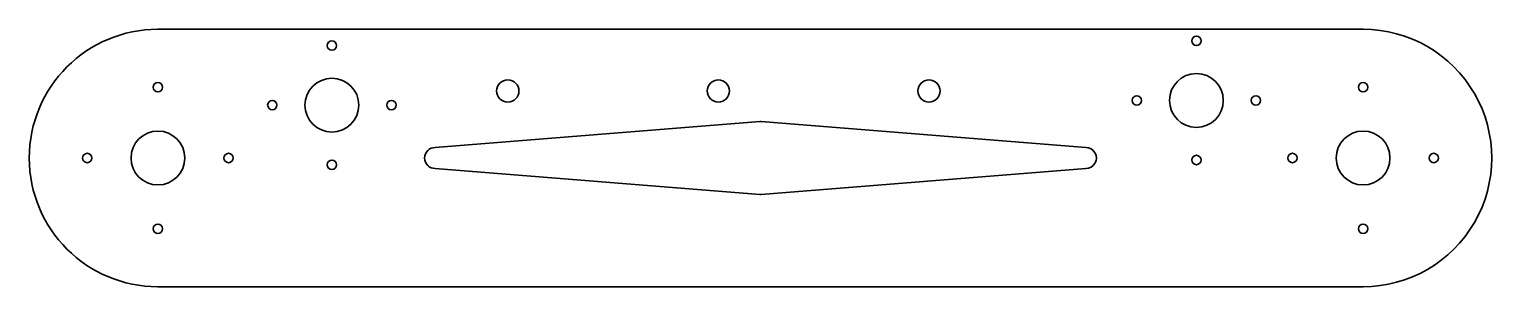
# Model space of a CAD drawing. Extents: x 282 to 907, y 366 to 476.
import ezdxf

# ---------------------------------------------------------------- set-up
doc = ezdxf.new("R2010")
doc.units = 0

msp = doc.modelspace()

# ---------------------------------------------------------------- linework, layer by layer
at = {"color": 7, "lineweight": 35}
for p, q in [((337, 475.5), (852, 475.5)), ((455.457245, 425), (594.251282, 436.047791)), ((733.542725, 425), (594.748718, 436.047791)), ((455.457245, 416), (594.251282, 404.952209)), ((733.542725, 416), (594.748718, 404.952209)), ((337, 365.5), (852, 365.5))]:
    msp.add_line(p, q, dxfattribs=at)
for centre, radius in [((411.325989, 468.533997), 2), ((780.771973, 470.550995), 2), ((780.771973, 445.101013), 11.5), ((337, 450.700012), 2), ((411.325989, 443.083984), 11.5), ((486.5, 449.134003), 4.7615), ((576.5, 449.134003), 4.7615), ((666.5, 449.134003), 4.7615), ((852, 450.700012), 2), ((385.876007, 443.083984), 2), ((436.776001, 443.083984), 2), ((755.322021, 445.101013), 2), ((806.221985, 445.101013), 2), ((337, 420.5), 11.5), ((852, 420.5), 11.5), ((306.799988, 420.5), 2), ((367.200012, 420.5), 2), ((411.325989, 417.634003), 2), ((780.771973, 419.651001), 2), ((821.799988, 420.5), 2), ((882.200012, 420.5), 2), ((337, 390.299988), 2), ((852, 390.299988), 2)]:
    msp.add_circle(centre, radius, dxfattribs=at)
for centre, radius, start, end in [((337, 420.5), 55, 90.000003, 269.999997), ((852, 420.5), 55, 269.999997, 90.000003), ((594.5, 432.923004), 3.134642, 85.448945, 94.551053), ((455.457245, 420.5), 4.5, 90.000003, 269.999997), ((733.542725, 420.5), 4.5, 269.999997, 90.000003), ((594.5, 408.076996), 3.134642, 265.448947, 274.551055)]:
    msp.add_arc(centre, radius, start, end, dxfattribs=at)

doc.saveas('drawing.dxf')
